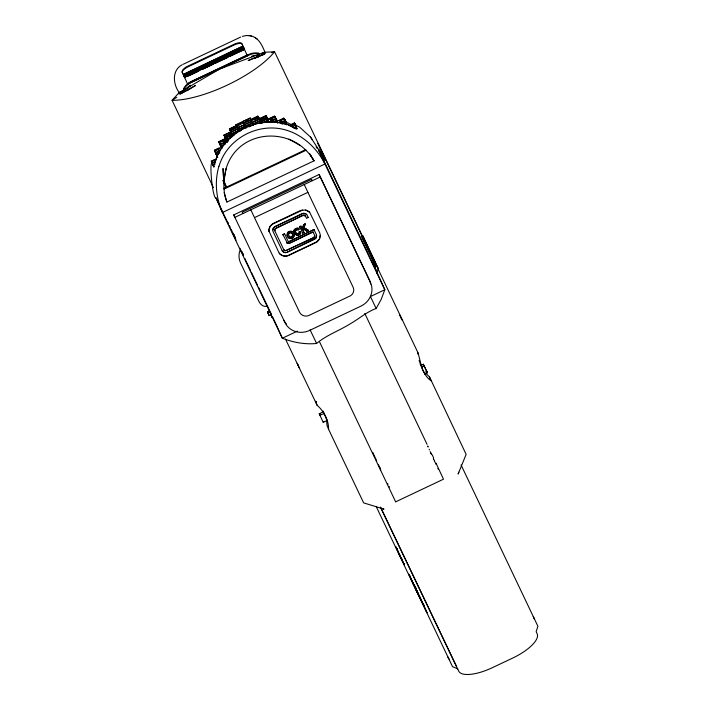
<?xml version="1.0" encoding="UTF-8"?>
<svg xmlns="http://www.w3.org/2000/svg" width="710" height="710" viewBox="0 0 710 710"><rect width="100%" height="100%" fill="white"/><g stroke="black" fill="none" stroke-linecap="round" stroke-linejoin="round"><path stroke-width="1.06" d="M417.87 354.077L417.977 352.755L376.531 265.762M294.49 233.04C293.585 231.185 295.972 236.829 298.395 235.33C300.445 235.445 302.203 230.661 299.167 231.771C300.445 236.119 294.455 232.605 296.061 232.853M269.019 230.537L269.108 231.469L268.948 229.357L269.818 226.65L272.48 223.845L300.791 210.382L305.584 210.027L309.649 212.281L308.983 211.624M282.198 250.736L282.429 251.136L272.977 231.362L273.11 228.203L274.877 226.561L302.203 213.621C304.333 212.041 307.545 215.165 306.738 214.668M305.921 213.816L302.309 213.87L274.983 226.801L273.483 228.043L272.658 230.022M274.601 230.342L274.823 230.856C274.397 228.309 275.675 227.759 274.717 230.581L283.885 249.876L285.18 250.87L313.651 237.806L314.69 236.741L314.681 235.569M284.515 250.612L286.316 250.444L313.536 237.557L314.814 236.048M316.438 237.291C316.456 232.046 317.468 238.684 314.468 239.368L286.671 252.494L284.275 252.511L282.314 250.887M279.234 253.159C280.494 255.192 285.376 257.189 288.429 255.298L316.74 241.844L319.411 239.03L320.317 235.392L319.518 239.279L316.855 242.092L288.544 255.547C285.136 257.632 279.767 255.13 278.835 252.458L269.001 231.22M219.452 152.961L219.674 150.618L215.458 152.614M287.168 235.4C287.692 238.205 286.077 230.688 289.733 231.318C292.138 230.093 294.313 234.389 293.408 232.907M287.275 235.649C286.077 232.463 290.772 230.768 292.298 231.664M296.478 233.528L298.04 233.901L299.354 232.711M295.387 230.865L296.034 229.632L295.502 231.114M289.84 237.069C291.695 238.951 293.434 232.543 292.742 236.075C291.57 239.314 287.985 235.312 289.094 236.137M223.916 183.721L223.02 168.483L223.783 181.849L226.02 168.856C223.393 179.665 222.656 191.54 226.925 202.057L314.006 160.842L309.542 153.404M288.473 234.202L288.579 234.451M223.304 141.405L225.62 138.477L218.786 141.716L220.091 144.698M267.563 119.262L274.45 116.156L276.252 119.946M302.664 210.053L272.596 224.085L270.448 226.082L268.948 229.357M294.304 232.516C291.34 228.398 301.386 226.33 298.315 230.102L297.472 229.552L296.141 229.88M294.038 231.549C293.594 229.907 297.481 226.543 299.451 229.197M215.228 162.439C223.774 128.608 266.978 111.293 296.94 128.785L295.333 124.951L295.6 125.324M292.254 238.294C294.197 237.743 294.366 231.593 294.091 236.377C293.088 239.297 288.375 239.483 287.514 236.315M303.543 224.839C298.564 238.675 307.767 214.163 304.146 227.848L308.504 230.475L306.835 231.265L303.569 228.904L303.135 230.697L303.685 229.152M458.766 472.194L458.127 474.067L466.133 454.364L429.523 376.974L425.982 373.442M304.35 226.703L305.282 224.023M374.569 267.2L375.244 265.247L362.366 238.09L361.745 236.244L362.774 235.755L378.386 268.717L376.557 273.598M375.253 267.688L376.273 264.759L362.774 235.755M221.618 148.124L219.931 144.423L225.647 141.716L224.555 144.467L221.706 145.816M297.765 235.427L300.658 233.359M288.65 234.043C288.926 232.17 292.742 232.951 290.834 232.72M225.647 143.722L220.641 146.091L221.742 148.39L219.257 142.861L224.875 140.198L223.552 143.065L220.952 144.29M184.28 90.418L183.677 88.493A15.114 14.12 -24.3 0 1 190.741 81.916L248.82 54.43A15.114 14.12 -24.3 0 1 258.387 53.135L259.132 54.129M216.674 154.407L216.727 155.215M226.02 168.856C238.054 127.942 294.002 125.35 314.006 160.842L310.456 155.215M218.795 149.091L219.488 147.795L214.447 150.174L215.281 152.02M376.087 308.619L381.163 299.442L384.829 289.724L378.421 275.515A90.907 0.621 64.7 0 1 375.75 269.401M225.975 187.369L226.419 186.561M286.671 252.494L316.234 237.726M290.07 232.756L288.801 233.688M214.34 166.619L213.763 166.894C208.19 149.517 211.935 199.004 216.044 197.975L216.39 198.809A352.976 2.414 64.7 0 0 222.443 212.512L282.349 338.235C293.195 342.433 304.972 344.643 316.598 343.471C326.502 335.129 339.318 330.647 350.323 323.778C358.976 318.825 366.804 311.823 376.149 308.504L370.442 296.54L384.829 289.724L324.931 164.01A352.976 2.414 64.7 0 1 318.879 150.298L318.541 149.482M229.481 134.35L231.114 132.459M224.875 139.595L226.171 138.104M223.597 141.618L224.875 140.198M229.809 134.722L231.132 133.258L229.809 136.125L225.381 138.219M231.593 132.752L232.001 133.693M224.333 143.163L225.647 141.716M230.555 136.285L231.886 134.811L230.821 137.554L226.055 139.808M232.294 134.368L232.481 135.716L230.777 132.051M362.712 236.767L274.575 51.786L264.422 52.265L219.931 68.906L179.018 92.691L172.086 100.296L213.453 187.68M176.737 97.297L172.086 100.296A68.275 22.321 -25.5 0 0 274.566 51.794L271.557 52.762M186.97 90.703L188.833 89.504M189.765 88.91L195.481 85.502L180.225 94.013L190.484 88.448L179 94.075M182.195 64.761C171.811 70.006 172.867 84.383 179.257 92.504M190.422 85.972L190.191 85.289A15.114 14.12 -24.3 0 0 185.834 89.318M275.524 228.522L303.019 215.494L305.282 215.867M183.144 64.29L240.663 37.062M183.215 74.399L242.998 46.106L183.34 74.674L193.457 70.272M195.445 69.332L243.273 46.7M183.641 75.349L243.423 47.055L243.69 47.614L206.823 65.063M183.757 75.597L243.583 47.375M184.902 75.438L189.881 73.086M191.877 72.136L204.835 66.012M243.841 47.978L184.059 76.272L184.325 76.831L186.313 75.89M184.174 76.511L243.956 48.218L191.185 73.29M184.209 76.591L189.197 74.239M191.301 73.529L201.258 68.817M203.255 67.876L216.204 61.743M218.201 60.803L243.113 49.008M184.591 77.434L244.373 49.141M189.623 75.18L199.59 70.468M202.572 69.047L244.426 49.247M187.724 76.343L197.691 71.621M202.669 69.269L212.636 64.548M214.633 63.607L227.582 57.474M229.578 56.534L244.524 49.46L244.275 48.928L184.485 77.221L184.742 77.754M187.573 84.055L247.355 55.762L241.835 43.567A7.561 2.698 -25.5 0 0 233.892 44.348L187.777 66.172A7.677 2.742 -25.5 0 0 184.946 67.796L182.923 69.713A7.579 2.645 -37.5 0 0 182.461 72.757L187.573 84.055L190.688 81.801L247.053 55.123L247.355 55.762M179.018 92.691L182.923 90.844M256.612 55.966L259.541 54.581M261.493 53.649L264.422 52.265M240.992 130.587L238.995 131.536L236.013 124.694L250.062 118.126L250.674 119.422L257.783 116.156M259.114 118.712L258.014 116.475L251.012 119.795L250.168 118.197L243.024 121.374L244.524 124.791L251.535 121.481L252.103 122.679L259.114 119.36M237.335 124.57L242.341 122.2M245.394 120.886L247.399 119.946M234.442 134.856L232.436 135.805L229.428 128.9L236.439 125.581L236.013 124.694M236.599 125.75L229.587 129.069L230.581 131.093M235.755 126.407L229.756 129.255L231.185 132.264M236.847 126.531L238.844 125.59M243.885 123.291L250.896 119.972M230.049 130.365L237.06 127.046M231.265 130.267L237.273 127.427L236.439 125.581M251.269 120.833L258.28 117.514L260.392 122.058M244.524 124.791L237.326 127.773L237.788 128.732L224.12 135.175M254.508 119.839L258.52 117.949M228.939 134.98L224.83 136.923L224.005 135.077L230.83 131.847L231.256 132.601M230.883 132.202L237.894 128.892L237.468 128.004L251.42 121.312L251.961 122.431L258.964 119.111L260.623 122.865M259.026 118.925L265.859 115.695L267.848 119.635L274.61 116.316L275.675 118.49M260.357 118.889L262.31 117.966M238.161 129.619L252.13 122.945L253.071 124.862M252.254 123.149L238.063 129.477L238.622 130.578L231.611 133.897M228.62 140.864L226.872 141.689L224.546 136.382L231.38 133.143L229.428 128.9M259.567 120.212L266.401 116.973L268.85 122.386L268.398 121.339M231.513 133.746L238.516 130.436M252.689 124.126L259.7 120.815L260.961 123.469M263.383 119.102L265.868 117.931M252.787 124.277L259.798 120.957M225.221 137.962L232.055 134.731M249.05 126.895L253.053 125.004M260.242 121.792L267.075 118.561M267.226 118.818L262.753 120.94L259.762 120.114M218.937 141.858L225.771 138.627M225.94 139.639L232.773 136.4M261.937 123.007L267.794 120.238L268.717 122.164M267.91 120.398L263.099 122.679L260.357 121.738L262.372 121.641M275.737 119.111L272.915 120.451L269.933 119.626L274.912 117.265L277.45 122.857L276.305 120.523L271.877 122.617M274.069 122.129L270.492 121.241L275.578 118.827M273.243 122.173L276.412 120.673L274.45 116.156M215.485 150.005L218.866 148.408M285.961 122.564L283.778 118.153L278.684 120.558L280.255 120.895M217.535 156.102L217.091 156.315L214.802 151.079L218.937 149.127L218.609 151.514L215.636 152.925M278.852 120.815L283.973 118.392M281.932 122.297L279.944 121.002L284.115 119.023M277.184 122.599L276.305 120.523M286.334 123.824L286.769 124.845L284.772 120.558L280.512 122.573L282.394 123.913L285.606 122.395M282.686 121.942L284.95 120.869L283.778 118.153M219.674 152.597L216.168 154.256L217.766 157.62M216.293 154.452L218.662 153.333M282.003 123.904L285.5 122.244M285.997 124.507L286.432 124.303L284.772 120.558M212.352 163.291L211.287 161.108L214.642 159.519M213.177 160.664L214.837 159.883M286.432 124.303L286.583 124.632C256.248 114.559 219.736 135.308 213.763 166.894L211.491 161.694L214.367 160.336L214.376 162.563M295.919 126.158L294.419 122.91L290.905 124.578L292.236 125.253M292.289 124.649L294.765 123.478L296.026 125.963L295.75 125.546M294.677 123.602L291.721 124.995L293.408 126.442M212.121 163.185L214.935 161.969M214.757 163.93L212.831 164.835L213.248 165.714M212.956 165.031L215.139 164.001M294.055 127.658L296.008 126.735L296.842 128.483M223.57 188.505L305.158 149.89M224.174 189.037L306.303 150.165M319.127 174.491L320.237 176.95L234.833 217.375L233.723 214.917L319.127 174.491L369.244 279.687A18.895 17.652 -24.3 0 1 370.629 284.089M307.9 192.339L353.145 287.293A7.02 6.559 -24.3 0 1 350.74 295.644L308.309 315.737A7.561 7.064 -24.3 0 1 299.735 312.569L254.491 217.624L307.9 192.339L304.235 184.52M301.936 215.707L275.799 228.371M305.451 216.053L306.56 218.387L308.158 217.331M284.55 233.696L282.953 234.753L284.55 233.696L288.464 241.915L313.971 229.543L288.464 241.915M300.942 226.073L299.762 226.934L300.942 226.073L302.38 229.108M303.658 225.088L305.389 224.271M303.569 228.904L306.729 231.016L308.504 230.475M302.753 233.199L303.933 232.347L302.753 233.199L299.655 226.685M313.021 231.939L289.219 243.503L287.488 243.21L289.112 243.264L313.021 231.939L314.734 235.587M362.366 238.09L363.387 237.61M372.058 258.555L373.078 258.067M373.584 261.236L372.643 259.248L373.673 258.76M267.803 312.737L267.537 311.752L269.241 310.945L269.516 311.93L267.803 312.737L269.152 315.577L270.856 314.77L270.59 313.784L272.205 317.618L270.856 314.77M375.244 265.247L376.273 264.759L378.386 268.717M297.295 331.153L282.349 338.235L275.933 324.026A90.907 0.621 64.7 0 1 274.548 320.955M323.991 413.655L319.82 415.155C320.902 414.329 320.822 413.477 319.305 413.921L323.156 411.667M420.879 365.419L423.408 364.221L427.171 372.306L426.311 372.43M424.908 374.17L427.447 372.972L424.074 365.819C423.329 365.925 422.965 365.055 423.559 364.576L423.408 364.221M421.704 367.407L424.074 365.819M426 371.694L426.621 370.984M426.089 371.907L426.852 371.543L426.213 372.191M324.035 421.447L323.192 422.308L327.195 420.418M395.656 501.837L443.484 479.197L435.931 462.964M397.866 551.226L396.863 549.07L397.547 548.75M402.446 559.231L401.762 559.551L400.999 557.962M403.99 564.024L404.673 563.696M411.915 580.753L413.442 583.922L412.945 583.052M412.679 582.369L410.344 577.221M413.77 584.845L414.454 584.525M413.957 585.111L414.604 586.487L415.314 586.149M415.918 589.185L416.255 589.886L415.217 587.738L415.936 587.392M415.669 588.732L417.604 592.743M415.838 589.043L417.054 591.563M416.158 589.744L416.353 590.179M424.491 605.177L423.719 605.31M265.309 53.232L248.172 60.572L264.466 54.146L253.665 58.548L258.511 56.977M252.068 56.791L251.766 56.161A15.114 14.12 -24.3 0 1 257.57 55.362M305.424 216.053L304.155 215.059L303.019 215.494M242.323 36.37L246.175 35.535L249.742 35.704M297.934 229.747L296.469 229.685M315.577 401.239L317.121 405.286C323.902 411.17 328.757 420.151 328.57 429.275L363.644 502.875L384.012 509.141L382.211 508.431M288.011 237.246L289.476 238.267L291.553 238.56M300.712 231.815L299.167 231.771M267.883 119.262L271.708 119.173M269.933 119.626L271.93 119.528M270.492 121.241L272.569 121.135M262.549 119.493L259.31 119.555L257.686 116.103L259.15 119.023L265.984 115.792L267.049 117.958M284.745 252.627L285.713 252.68M250.683 35.882C258.928 37.355 262.496 46.15 265.274 52.957M249.103 35.58L251.42 36.032M279.944 121.002L281.755 121.392M258.999 53.845L258.697 53.774A15.114 14.12 -24.3 0 0 249.121 55.069L191.043 82.555A15.114 14.12 -24.3 0 0 183.979 89.132L183.544 88.777M308.238 211.065L305.584 210.027M288.943 139.08L300.401 145.585M294.987 233.963L297.144 235.392M282.713 251.509L284.275 252.511M288.366 125.013L296.31 129.087M295.333 124.951L299.558 127.126L310.527 137.057M282.846 234.504L287.603 243.45M287.479 122.635L292.032 125.111M308.397 230.226L304.146 227.848M287.035 243.068L286.645 242.474L287.399 243.352M255.289 37.71L255.84 38.109M256.736 38.766L257.322 39.201M315.968 401.478L316.642 401.984M291.446 232.782L292.183 233.714L291.89 233.324M273.465 318.559L273.43 318.515A90.907 0.621 64.7 0 0 273.661 318.905M318.444 150.28L325.1 160.336A301.635 2.068 64.7 0 0 318.444 144.547L317.911 143.349L362.277 236.359M285.757 122.297L286.059 123.194M309.542 212.033L319.713 232.809L320.432 235.631M212.157 163.025L212.645 163.735L211.828 161.924L212.778 163.753M216.852 154.887L214.447 150.174M417.018 591.581L418.11 593.773L417.817 593.116M425.405 374.383L422.636 370.105L420.382 364.052L420.879 365.606M319.953 151.647L310.536 137.065L311.947 139.24M316.163 146.73L317.299 148.505M379.974 467.473L380.356 468.121M306.906 214.793L308.264 217.579M305.309 215.804L305.566 216.301L305.167 215.618M292.076 233.466L292.671 234.735M413.681 584.605L413.992 585.093M417.161 591.874L417.498 592.486L416.992 591.448M420.568 598.938L420.187 598.219L420.622 599.071M395.63 501.792L319.651 342.069M399.65 314.787L402.108 320.006L400.83 317.361M297.17 363.298L299.629 368.517L299.434 368.091M235.365 237.983L235.063 237.362M427.065 444.38L364.816 313.483M272.72 317.086L273.173 318.009M408.898 574.15L409.883 576.245M409.519 575.482L409.759 575.996L408.987 574.443M285.509 339.105L317.121 405.286M245.154 258.795L245.447 259.398M415.598 588.484L416.069 589.398M420.506 598.912L421.03 599.968M422.876 603.864L423.293 604.716L421.119 599.985M426.541 611.692L427.083 612.81L423 603.811M234.664 236.492L234.406 235.96M400.12 315.764L400.431 316.42M457.728 669.104L380.418 507.082M418.802 595.22L419.308 596.214L409.581 575.579M419.255 596.16L418.873 595.388L419.335 596.444M425.867 610.245L426.346 611.239L411.117 579.147L412.137 581.419M297.632 364.265L297.952 364.922M363.662 238.764L369.857 251.766M370.815 253.763L375.581 263.765M366.546 245.332L367.496 247.32M461.047 464.917L537.914 626.291L536.165 631.598L537.159 633.817A32.101 11.449 -25.5 0 1 512.86 657.984L492.358 667.684A32.101 11.449 -25.5 0 1 458.624 670.985L457.622 668.767L452.545 666.699L376.114 506.328M295.644 124.827L296.336 126.282M320.237 176.95L370.354 282.145A18.895 17.652 -24.3 0 1 360.866 306.161L309.631 330.416A18.895 17.652 -24.3 0 1 284.95 322.562L233.723 214.917M295.981 126.442L295.316 125.111L292.476 126.451L293.94 127.995L296.15 126.948L294.419 122.91M285.518 120.842L286.689 123.291M284.799 119.653L286.716 123.504M286.05 122.697L284.222 118.748L285.047 120.593M276.119 118.676L277.033 120.593M275.418 117.532L276.802 120.434M274.841 116.653L276.802 120.691M427.926 446.501L427.704 446.04L428.174 447.087M429.151 449.279L429.461 449.918M430.189 451.587L430.5 452.226M431.289 454.018L431.591 454.657M433.65 459.228L433.899 459.743L433.34 458.518M434.582 461.243L434.271 460.604L434.662 461.456M434.919 462.015L435.132 462.467M435.647 463.603L435.949 464.242M437.892 468.449L438.194 469.088M268.344 119.928L267.466 118.1L268.3 119.946M266.783 116.981L268.096 119.741M266.214 116.112L268.087 119.981M313.971 229.543L316.527 234.992M259.496 119.253L258.573 117.327L259.407 119.173M258.014 116.475L259.381 119.351M251.509 121.259L250.701 119.635L236.634 126.158L237.273 127.427M303.028 230.448L304.04 232.587M236.102 124.72L236.758 125.936M225.594 138.095L224.351 135.495L225.185 137.341M224.005 135.077L225.682 138.698M224.546 136.382L227.315 142.515M310.11 329.857L316.598 343.471M219.177 142.195L220.561 145.106M218.786 141.716L220.668 145.585M215.813 152.224L217.029 154.949M214.881 150.768L216.949 155.037M214.802 151.079L217.446 156.883M380.844 507.712L456.539 666.486M223.1 180.81L226.295 187.511L223.233 180.722M420.329 598.139L421.261 600.101M421.731 601.077L422.139 601.947L419.654 596.755M395.745 546.647L400.165 555.974L399.765 555.096M412.98 583.034L418.722 594.803M404.407 564.938L401.203 558.096L402.135 560.092M211.287 161.108L212.538 163.575M211.491 161.694L212.769 164.48M234.38 236.084L235.312 238.036M231.522 230.182L231.877 230.927M232.773 232.747L235.578 238.631M242.119 252.361L243.06 254.322M228.46 224.2L216.062 197.983A1466.372 10.046 64.7 0 1 217.047 199.466M229.41 226.197L236.084 240.202M239.9 248.207L243.228 255.209M245.616 260.206L250.381 270.208M251.331 272.214L257.535 285.216M258.484 287.213L271.353 314.219M361.745 236.244L372.173 258.245M419.779 597.181L419.459 596.515L419.814 597.279M413.397 584.099L413.815 584.987M319.154 413.566L323.192 422.308M233.714 234.406L233.998 235.001L233.741 234.548M267.537 311.752L269.152 315.577M422.423 602.577L422.769 603.278M412.98 583.221L413.327 583.922M419.557 596.826L419.974 597.696M422.317 602.355L422.805 603.385M413.184 583.655L413.433 584.144M416.743 590.835L417.942 593.471M402.712 561.308L403.324 562.613M229.454 225.807L229.845 226.641M250.825 209.805L254.491 217.624M418.856 595.335L419.06 595.876M422.965 603.695L423.479 604.787M414.356 585.856L413.122 583.229L414.32 585.874L413.877 584.783M412.874 582.946L412.27 581.703M372.732 452.332L373.886 454.791M395.931 547.055L396.863 549.07M397.493 550.365L399.952 555.655M374.268 455.616L375.146 457.524M398.931 553.507L400.626 557.172M400.28 556.365L400.937 557.776M418.607 594.891L418.314 594.163M375.59 458.474L376.69 460.87M242.287 252.227L242.509 252.707M227.945 222.567L228.167 223.046M387.784 483.634L388.042 484.193M433.615 457.879L432.177 454.702M295.325 124.312L296.15 126.158M294.765 123.478L295.857 125.705M296.008 126.735L296.94 128.785M258.697 53.206L259.443 54.847M285.926 121.534L286.76 123.371M285.145 120.221L286.352 122.688M284.497 119.173L285.633 121.499M312.231 180.739L311.61 179.346L242.199 212.192L242.829 213.586M275.755 118.073L276.953 120.523M275.116 117.052L276.252 119.378M267.111 117.514L267.945 119.351M266.463 116.467L267.617 118.827M265.859 115.695L268.726 122.289M314.69 236.031L314.761 236.51M250.168 118.197L251.003 120.043M250.062 118.126L253.31 125.501M244.338 124.454L246.05 128.315M230.04 129.69L230.865 131.536M274.53 229.88L274.663 230.359M389.071 486.43L389.382 487.104M378.43 464.713L379.317 466.674M219.443 142.603L220.277 144.441M215.157 151.186L215.991 153.023M223.384 180.189L226.446 186.97M223.206 180.313L226.268 187.103M242.066 251.988L243.308 254.73M323.139 411.143L327.141 420.897M277.45 122.857L276.998 121.818M260.677 122.794L260.215 121.738M226.996 141.778L226.543 140.731M221.786 148.417L221.334 147.369M276.314 120.212L276.722 121.162M267.705 119.733L268.114 120.682M259.523 120.123L259.931 121.073M225.851 139.116L226.259 140.065M220.65 145.772L221.05 146.721M380.356 468.99L380.729 469.931M295.884 232.561L295.422 231.3M429.523 376.974L431.05 380.764C421.846 374.383 420.879 362.49 417.977 352.755M288.935 235.898L288.491 234.646M328.57 429.275L327.035 425.485L326.6 420.48M293.692 233.359L294.091 234.344M326.68 419.85L327.381 421.642M419.131 360.369L419.708 362.198M420 363.112L420.462 364.567M372.102 257.464L372.643 259.248M373.105 260.748L375.954 270.057L318.55 149.535A1466.372 10.046 64.7 0 1 324.159 159.146M224.112 192.65L226.925 202.057M286.387 323.955A18.895 17.652 -24.3 0 1 285.42 322.748M284.976 322.118A18.895 17.652 -24.3 0 1 283.84 320.103M242.137 44.206A7.561 2.698 -25.5 0 0 234.202 44.978L188.079 66.811A7.677 2.742 -25.5 0 0 182.576 72.979M274.282 320.343A90.907 0.621 64.7 0 1 274.042 319.802M449.155 659.12A10.845 10.135 -24.3 0 1 447.859 656.892M217.926 200.93A1466.372 10.046 64.7 0 1 218.44 201.809M187.387 88.457A15.114 14.12 -24.3 0 1 188.824 87.126M267.652 305.912A11.342 7.544 84.4 0 1 258.751 301.147L240.521 262.895A11.342 7.544 84.4 0 1 240.06 250.337M533.263 616.475A10.845 10.135 -24.3 0 1 534.177 618.889M218.928 166.211C214.438 181.52 215.973 197.992 222.443 212.512L324.931 164.01C317.814 149.792 306.072 138.157 291.393 131.918L290.807 131.767C262.576 120.105 228.079 136.453 219.186 165.661L218.928 166.211M415.536 588.404L414.409 586.007L415.536 588.404M284.027 250.124L283.769 249.627L284.027 250.124M431.041 453.424L430.73 452.785L431.014 453.397"/></g></svg>
